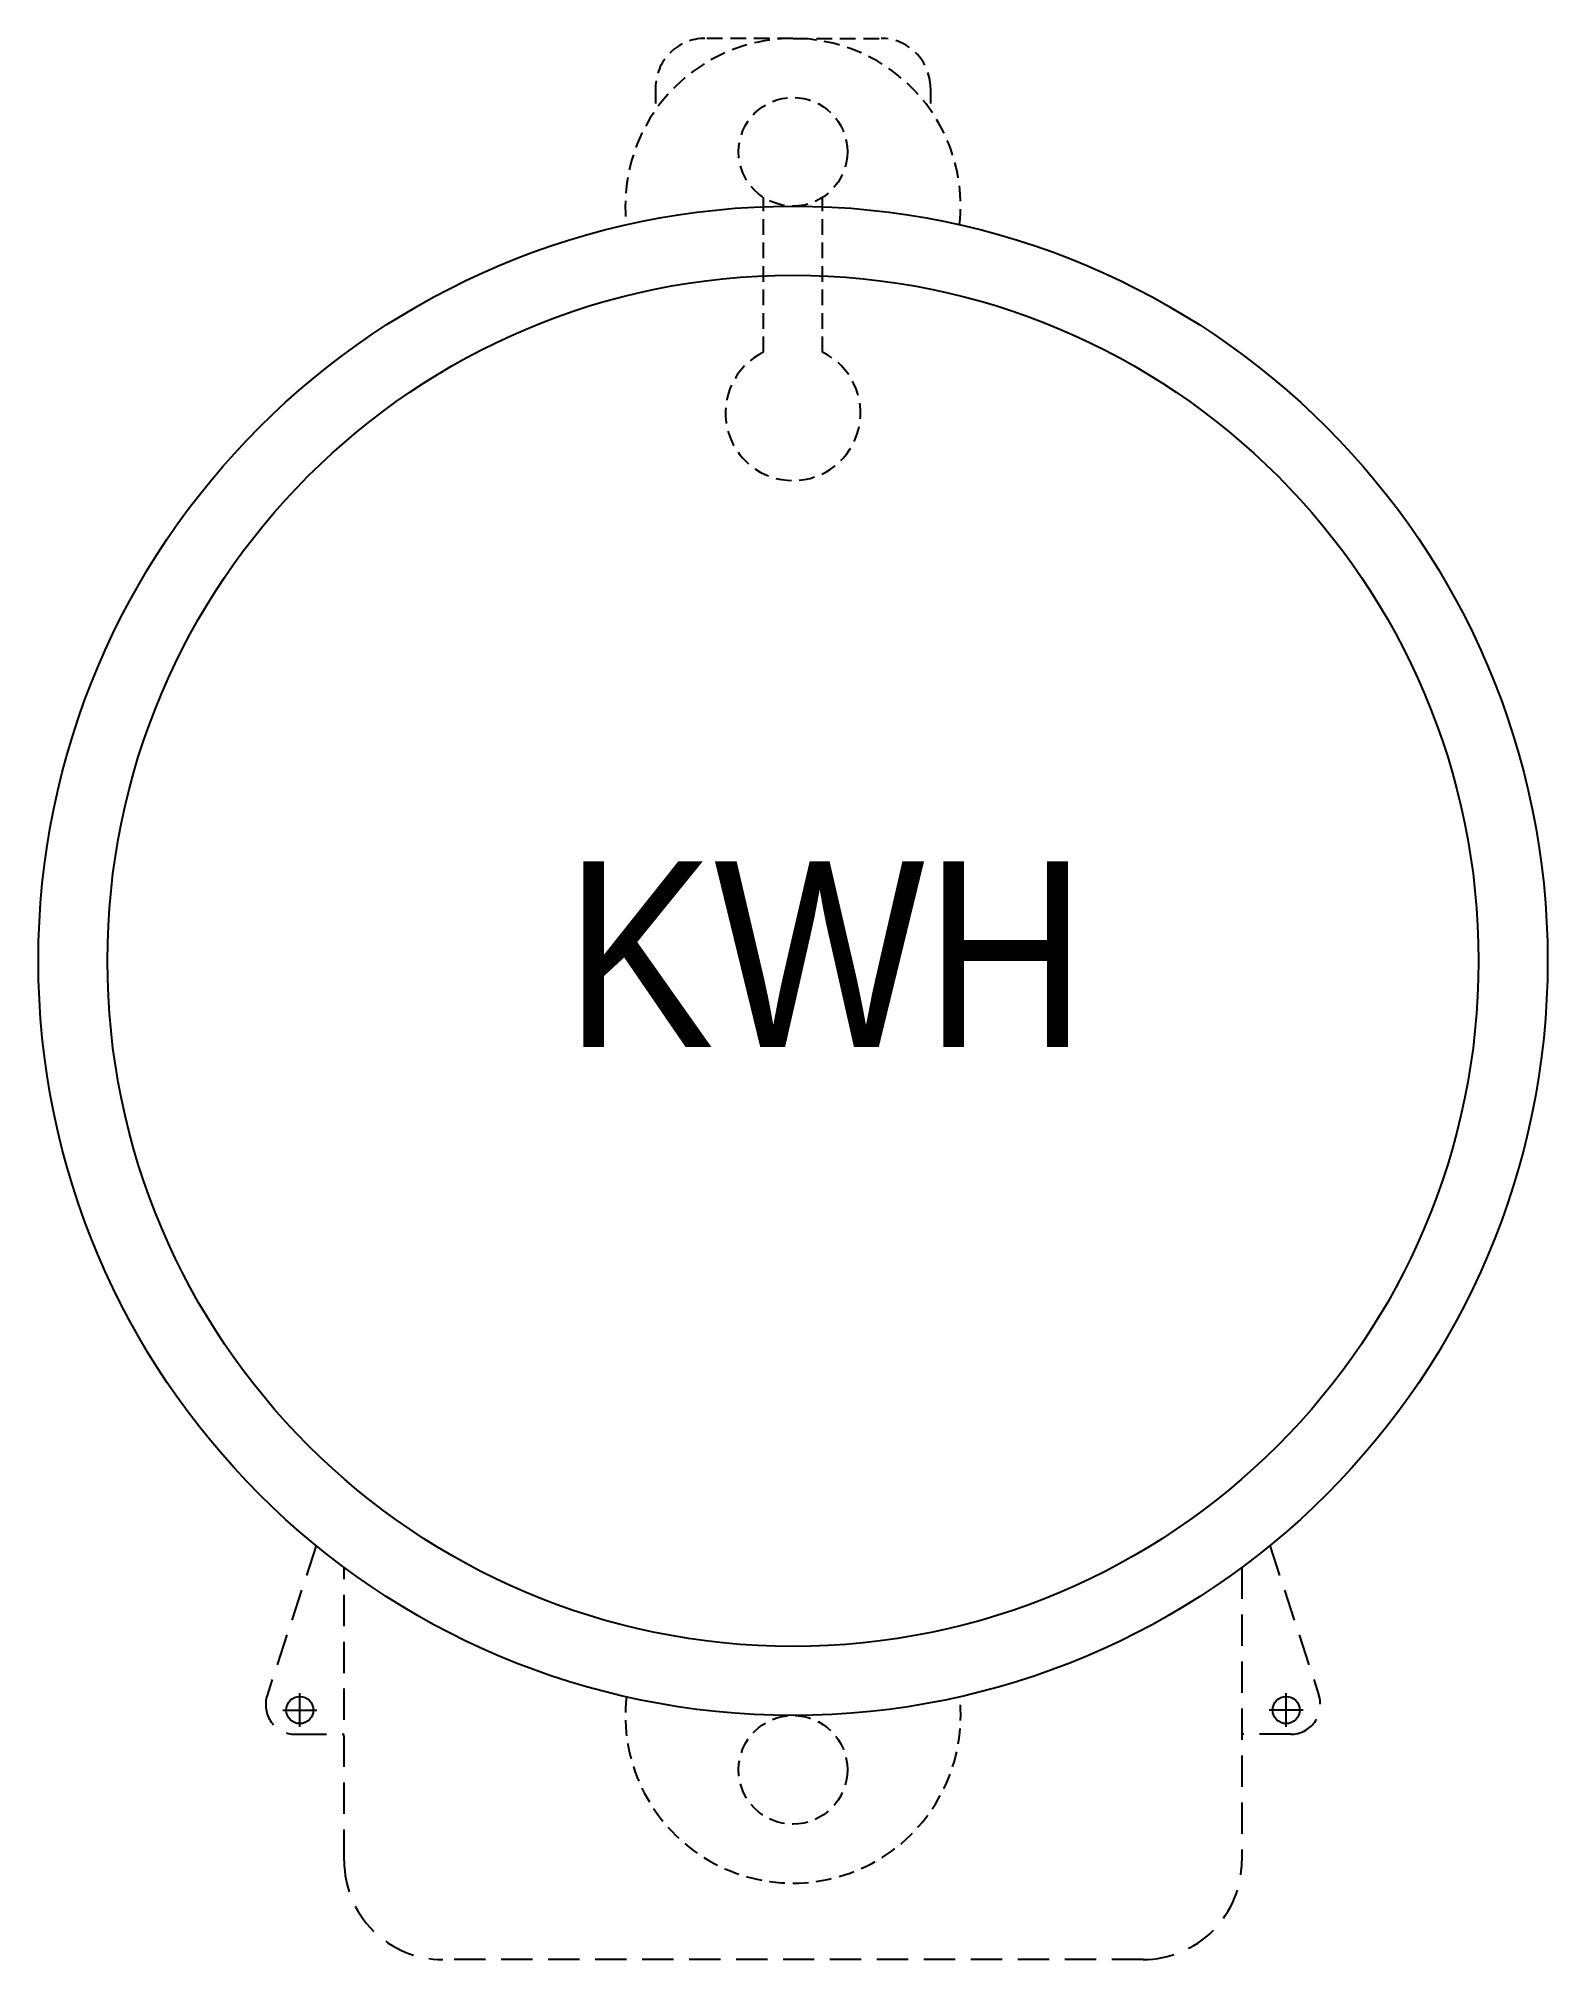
# Model space of a CAD drawing. Header units: millimetres. Extents: x 0 to 153, y 0 to 195.
import ezdxf

# ---------------------------------------------------------------- set-up
doc = ezdxf.new("R2010")
doc.units = ezdxf.units.MM
doc.linetypes.add('HIDDEN2', pattern=[4.7625, 3.175, -1.5875])
for name, color, linetype in [('DIM1', 11, 'Continuous'), ('TEXT', 7, 'Continuous'), ('THIET BI DIEN', 5, 'Continuous')]:
    doc.layers.add(name, color=color, linetype=linetype)
doc.styles.add('STYLE2', font='txt', dxfattribs={"width": 0.9})

# ---------------------------------------------------------------- blocks, each defined once
blk = doc.blocks.new('DK1P2')
at = {"layer": 'DIM1'}
for p, q in [((-50, 23.58), (-50, 27)), ((50, 23.58), (50, 27)), ((-51.71, 25.29), (-48.29, 25.29)), ((51.71, 25.29), (48.29, 25.29))]:
    blk.add_line(p, q, dxfattribs=at)
at = {"layer": 'THIET BI DIEN', "color": 250, "linetype": 'HIDDEN2', "ltscale": 0.5}
for p, q in [((-3, 162.94), (-3, 178.64)), ((3, 162.94), (3, 178.64))]:
    blk.add_line(p, q, dxfattribs=at)
at = {"layer": 'THIET BI DIEN', "linetype": 'HIDDEN2'}
for p, q in [((-48.35, 41.96), (-53.31, 26.78)), ((48.35, 41.96), (53.31, 26.78)), ((-50.46, 22.84), (-45.5, 22.84)), ((50.46, 22.84), (45.5, 22.84))]:
    blk.add_line(p, q, dxfattribs=at)
at = {"layer": 'THIET BI DIEN', "color": 250, "linetype": 'HIDDEN2', "ltscale": 0.5}
for points in [[(0, 194.75), (-8.93, 194.75, 0.414214), (-13.93, 189.75), (-13.93, 187.49)], [(0, 194.75), (8.93, 194.75, -0.414214), (13.93, 189.75), (13.93, 187.49)]]:
    blk.add_lwpolyline(points, format="xyb", dxfattribs=at)
at = {"layer": 'THIET BI DIEN', "linetype": 'HIDDEN2'}
blk.add_lwpolyline([(45.5, 39.75), (45.5, 10, -0.414214), (35.5, 0), (-35.5, 0, -0.414214), (-45.5, 10), (-45.5, 39.75)], format="xyb", dxfattribs=at)
at = {"layer": 'THIET BI DIEN', "color": 250, "linetype": 'HIDDEN2', "ltscale": 0.5}
for centre in [(0, 183.26), (0, 19.24)]:
    blk.add_circle(centre, 5.51, dxfattribs=at)
at = {"layer": 'THIET BI DIEN', "ltscale": 15}
for centre, radius in [((0, 101.25), 76.5), ((-50, 25.29), 1.37), ((50, 25.29), 1.37)]:
    blk.add_circle(centre, radius, dxfattribs=at)
at = {"layer": 'THIET BI DIEN', "color": 8, "ltscale": 15}
blk.add_circle((0, 101.25), 69.5, dxfattribs=at)
at = {"layer": 'THIET BI DIEN', "color": 250, "linetype": 'HIDDEN2', "ltscale": 0.5}
for centre, radius, start, end in [((0, 177.75), 17, 353.6206, 186.3794), ((0, 156.78), 6.85, 115.9608, 64.0392), ((0, 24.75), 17, 173.6206, 6.3794)]:
    blk.add_arc(centre, radius, start, end, dxfattribs=at)
at = {"layer": 'THIET BI DIEN', "linetype": 'HIDDEN2'}
for centre, start, end in [((-50.46, 25.84), 161.8804, 270), ((50.46, 25.84), 270, 18.1196)]:
    blk.add_arc(centre, 3, start, end, dxfattribs=at)
at = {"layer": 'TEXT', "style": 'STYLE2', "width": 0.9}
blk.add_text('KWH', height=18.821, dxfattribs=at).set_placement((-23.12, 92.5))

msp = doc.modelspace()

# ---------------------------------------------------------------- block references
msp.add_blockref('DK1P2', (76.5, 0))

doc.saveas('drawing.dxf')
